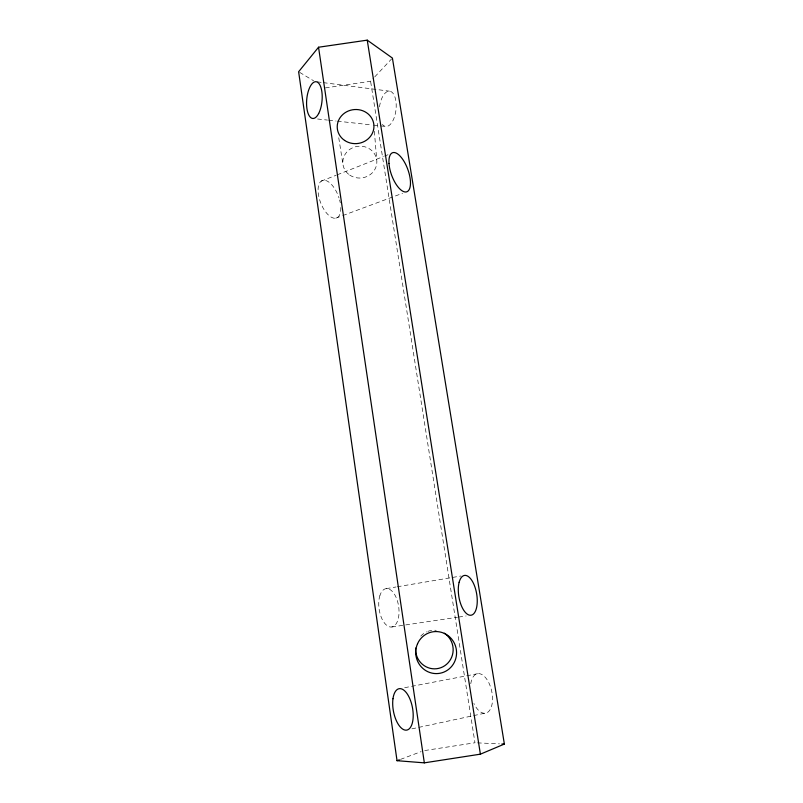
<?xml version="1.0" encoding="UTF-8"?>
<svg xmlns="http://www.w3.org/2000/svg" width="803" height="803" viewBox="0 0 803 803"><rect width="100%" height="100%" fill="white"/><g stroke="black" fill="none" stroke-linecap="round" stroke-linejoin="round"><path stroke-width="0.6" stroke-dasharray="4.01 3.01" d="M325.386 87.898L370.595 81.294L373.947 77.72M374.79 76.827L391.563 58.96M321.15 181.177L336.136 175.245M337.25 174.803L383.412 156.545M384.567 156.093L388.03 154.718M400.486 759.397L421.194 751.598M335.734 218.185L341.606 216.007M342.781 215.565L402.594 193.282M411.859 728.863L472.425 715.864M473.629 715.603L484.53 713.265M404.662 687.689L478.166 673.597M386.253 588.629L396.06 586.973M397.284 586.762L461.032 576.002M424.717 750.544L474.974 742.765L370.595 81.294M391.834 626.982L457.489 617.246M458.734 617.055L466.162 615.961M477.424 742.875L499.476 743.849M317.556 118.995L327.463 120.079M328.698 120.209L336.136 121.032M337.37 121.163L372.05 124.967M373.295 125.097L385.671 126.462M317.175 81.856L322.073 82.488M323.298 82.639L389.455 91.161M299.7 72.39L313.612 80.792M338.746 137.714L342.981 164.535M374.369 131.24L376.697 159.576M420.742 636.127A19.332 18.77 81.9 0 1 426.714 631.831M427.838 631.369A19.332 18.77 81.9 0 1 436.28 630.325M379.488 106.879A17.756 8.371 -83.8 0 1 391.101 91.642A17.756 8.371 -83.8 0 1 394.986 115.17A17.756 8.371 -83.8 0 1 382.379 124.365M470.759 683.825A20.155 10.439 78.1 0 1 485.875 678.063A20.155 10.439 78.1 0 1 490.703 708.517A20.155 10.439 78.1 0 1 473.87 703.408M340.803 207.485A20.025 9.465 69.1 0 1 326.098 212.494A20.025 9.465 69.1 0 1 320.387 181.879A20.025 9.465 69.1 0 1 339.027 197.97M339.599 199.917A20.025 9.465 69.1 0 1 340.271 202.838M349.666 175.034A17.044 15.93 -6.1 0 0 376.758 163.742A17.044 15.93 -6.1 0 0 353.109 147.561A17.044 15.93 -6.1 0 0 349.666 175.034M379.949 595.404A19.382 9.857 81.6 0 0 389.194 626.741A19.382 9.857 81.6 0 0 397.535 601.327A19.382 9.857 81.6 0 0 379.949 595.404"/><path stroke-width="1.2" d="M318.54 47.236L298.626 71.748L397.033 760.692L424.335 762.85L480.395 754.168L504.374 744.07L392.406 58.067L367.242 40.15L318.54 47.236L424.335 762.85M397.033 760.692L399.332 759.829M501.925 743.959L504.374 744.07M367.242 40.15L480.395 754.168M444.32 633.226A19.332 18.77 81.9 0 1 451.718 657.095A19.332 18.77 81.9 0 1 430.087 668.297A19.332 18.77 81.9 0 1 415.633 648.091M459.135 582.295A20.175 9.014 80.5 0 0 468.691 614.927A20.175 9.014 80.5 0 0 475.496 588.74A20.175 9.014 80.5 0 0 459.135 582.295M388.993 163.481A20.788 8.592 69.9 0 0 406.107 191.967A20.788 8.592 69.9 0 0 403.999 161.333A20.788 8.592 69.9 0 0 388.993 163.481M344.607 140.425A18.379 17.054 -6.1 0 0 373.827 128.309A18.379 17.054 -6.1 0 0 348.331 111.005A18.379 17.054 -6.1 0 0 344.607 140.425M417.57 643.685A21.029 20.406 81.7 0 0 438.077 673.526A21.029 20.406 81.7 0 0 452.792 640.553A21.029 20.406 81.7 0 0 417.57 643.685M392.978 698.761A21.049 9.676 79.5 0 0 405.796 730.168A21.049 9.676 79.5 0 0 410.032 699.262A21.049 9.676 79.5 0 0 392.978 698.761M318.681 113.484A18.459 7.679 -84.9 0 0 317.888 82.468A18.459 7.679 -84.9 0 0 306.575 104.3A18.459 7.679 -84.9 0 0 318.681 113.484"/></g></svg>
